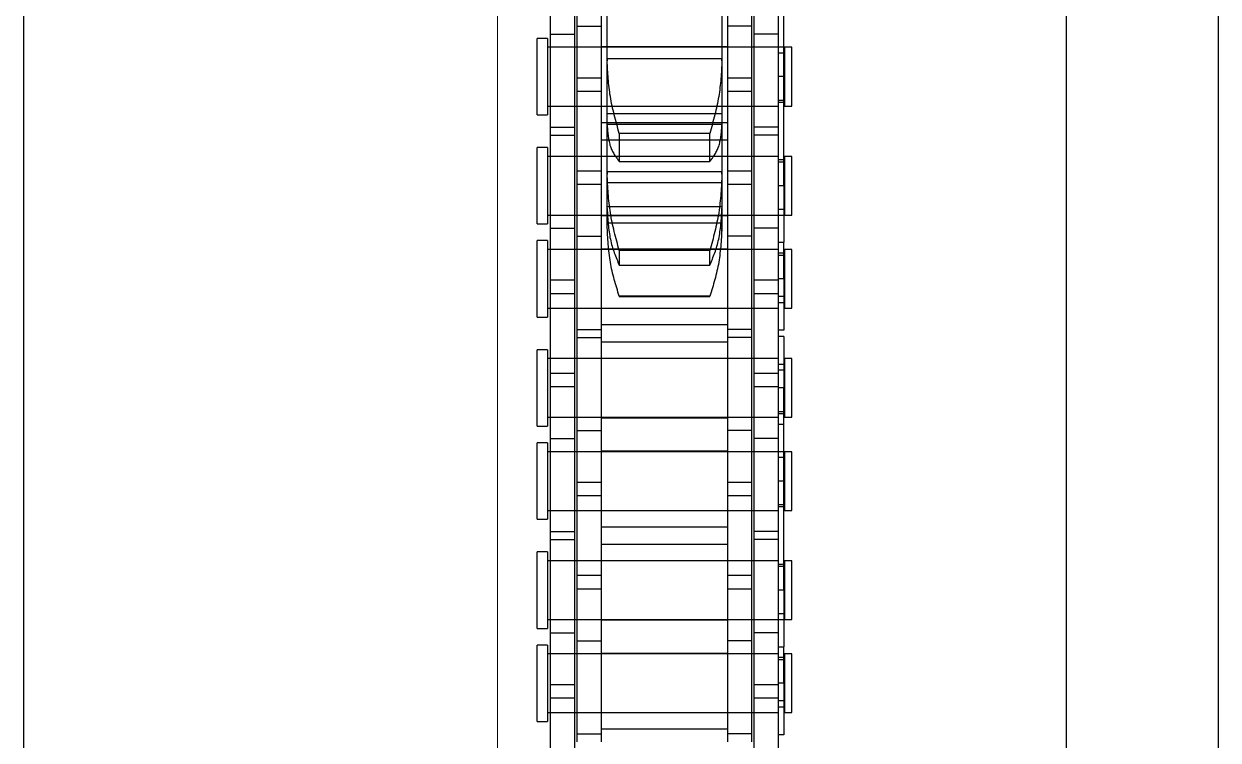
# Model space of a CAD drawing. Header units: metres. Extents: x 0 to 63075, y 0 to 44550.
# Drawn here: x 14171.9 to 14246.9, y 27807.5 to 27852.5 of the extents above; entities that cross this region are included whole.
import ezdxf

# ---------------------------------------------------------------- set-up
doc = ezdxf.new("R2010")
doc.units = ezdxf.units.M
doc.header["$LTSCALE"] = 75
for name, pattern in [('CENTER2', [28.575, 19.05, -3.175, 3.175, -3.175]), ('CENTERX2', [101.6, 63.5, -12.7, 12.7, -12.7]), ('HIDDEN2', [4.7625, 3.175, -1.5875])]:
    doc.linetypes.add(name, pattern=pattern)
for name, color, linetype in [('SC1', 7, 'CENTER2'), ('SDM', 7, 'Continuous'), ('SL4', 4, 'Continuous'), ('ST1', 7, 'HIDDEN2')]:
    doc.layers.add(name, color=color, linetype=linetype)

# ---------------------------------------------------------------- blocks, each defined once
blk = doc.blocks.new('A$Ca53c419a')
at = {"layer": 'SL4'}
for p, q in [((2339.738, 281.235), (3664.713, 281.235)), ((2339.738, 215.76), (3664.713, 215.76)), ((3664.713, 206.235), (2339.738, 206.235))]:
    blk.add_line(p, q, dxfattribs=at)
at = {"layer": 'ST1'}
for p, q in [((3378.929, 249), (3383.726, 249)), ((3378.929, 249), (3378.929, 248.342)), ((3383.726, 248.342), (3378.929, 248.342)), ((3379.482, 248.342), (3379.482, 233.843)), ((3383.172, 233.843), (3383.172, 248.342)), ((3383.726, 248.342), (3383.726, 249)), ((3384.777, 249), (3389.574, 249)), ((3384.777, 249), (3384.777, 248.342)), ((3389.574, 248.342), (3384.777, 248.342)), ((3385.33, 248.342), (3385.33, 233.843)), ((3389.02, 233.843), (3389.02, 248.342)), ((3389.574, 248.342), (3389.574, 249)), ((3391.629, 249), (3396.426, 249)), ((3391.629, 249), (3391.629, 248.342)), ((3396.426, 248.342), (3391.629, 248.342)), ((3392.182, 248.342), (3392.182, 233.843)), ((3395.872, 233.843), (3395.872, 248.342)), ((3396.426, 248.342), (3396.426, 249)), ((3397.477, 249), (3402.274, 249)), ((3397.477, 249), (3397.477, 248.342)), ((3402.274, 248.342), (3397.477, 248.342)), ((3398.03, 248.342), (3398.03, 233.843)), ((3401.72, 233.843), (3401.72, 248.342)), ((3402.274, 248.342), (3402.274, 249)), ((3404.329, 249), (3409.126, 249)), ((3404.329, 249), (3404.329, 248.342)), ((3409.126, 248.342), (3404.329, 248.342)), ((3404.882, 248.342), (3404.882, 233.843)), ((3408.572, 233.843), (3408.572, 248.342)), ((3409.126, 248.342), (3409.126, 249)), ((3410.177, 249), (3414.974, 249)), ((3410.177, 249), (3410.177, 248.342)), ((3414.974, 248.342), (3410.177, 248.342)), ((3410.73, 248.342), (3410.73, 233.843)), ((3414.42, 233.843), (3414.42, 248.342)), ((3414.974, 248.342), (3414.974, 249)), ((3417.029, 249), (3421.826, 249)), ((3417.029, 249), (3417.029, 248.342)), ((3421.826, 248.342), (3417.029, 248.342)), ((3417.582, 248.342), (3417.582, 233.843)), ((3421.272, 233.843), (3421.272, 248.342)), ((3421.826, 248.342), (3421.826, 249)), ((3371.3, 248.157), (3380.395, 248.157)), ((3379.482, 248.157), (3379.482, 246.637)), ((3380.395, 248.157), (3381.255, 248.157)), ((3380.395, 246.637), (3380.395, 248.157)), ((3381.255, 248.157), (3390.35, 248.157)), ((3381.255, 248.157), (3381.255, 246.637)), ((3383.172, 246.637), (3383.172, 248.157)), ((3384.502, 248.157), (3384.502, 246.637)), ((3385.33, 248.157), (3385.33, 246.637)), ((3389.02, 246.637), (3389.02, 248.157)), ((3390.35, 248.157), (3390.35, 246.637)), ((3390.35, 248.157), (3396.7, 248.157)), ((3390.852, 248.157), (3390.852, 246.637)), ((3392.182, 248.157), (3392.182, 246.637)), ((3395.872, 246.637), (3395.872, 248.157)), ((3396.7, 248.157), (3396.7, 246.637)), ((3396.7, 248.157), (3405.795, 248.157)), ((3398.03, 248.157), (3398.03, 246.637)), ((3399.947, 246.637), (3399.947, 248.157)), ((3400.807, 248.157), (3400.807, 246.637)), ((3401.72, 246.637), (3401.72, 248.157)), ((3404.882, 248.157), (3404.882, 246.637)), ((3405.795, 248.157), (3406.655, 248.157)), ((3405.795, 246.637), (3405.795, 248.157)), ((3406.655, 248.157), (3415.75, 248.157)), ((3406.655, 248.157), (3406.655, 246.637)), ((3408.572, 246.637), (3408.572, 248.157)), ((3409.902, 248.157), (3409.902, 246.637)), ((3410.73, 248.157), (3410.73, 246.637)), ((3414.42, 246.637), (3414.42, 248.157)), ((3415.75, 248.157), (3415.75, 246.637)), ((3415.75, 248.157), (3422.1, 248.157)), ((3416.252, 248.157), (3416.252, 246.637)), ((3417.582, 248.157), (3417.582, 246.637)), ((3421.272, 246.637), (3421.272, 248.157)), ((3422.1, 248.157), (3422.1, 246.637)), ((3422.1, 248.157), (3431.195, 248.157)), ((3371.3, 246.637), (3380.395, 246.637)), ((3377.65, 246.485), (3384, 246.485)), ((3378.152, 246.485), (3378.152, 244.965)), ((3379.482, 246.485), (3379.482, 244.965)), ((3380.395, 246.637), (3381.255, 246.637)), ((3381.255, 246.637), (3390.35, 246.637)), ((3383.172, 244.965), (3383.172, 246.485)), ((3384, 246.485), (3384, 244.965)), ((3384, 246.485), (3393.095, 246.485)), ((3385.33, 246.485), (3385.33, 244.965)), ((3387.247, 244.965), (3387.247, 246.485)), ((3388.107, 246.485), (3388.107, 244.965)), ((3389.02, 244.965), (3389.02, 246.485)), ((3390.35, 246.637), (3396.7, 246.637)), ((3392.182, 246.485), (3392.182, 244.965)), ((3393.095, 246.485), (3393.955, 246.485)), ((3393.095, 244.965), (3393.095, 246.485)), ((3393.955, 246.485), (3403.05, 246.485)), ((3393.955, 246.485), (3393.955, 244.965)), ((3395.872, 244.965), (3395.872, 246.485)), ((3396.7, 246.637), (3405.795, 246.637)), ((3397.202, 246.485), (3397.202, 244.965)), ((3398.03, 246.485), (3398.03, 244.965)), ((3401.72, 244.965), (3401.72, 246.485)), ((3403.05, 246.485), (3403.05, 244.965)), ((3403.05, 246.485), (3409.4, 246.485)), ((3403.552, 246.485), (3403.552, 244.965)), ((3404.882, 246.485), (3404.882, 244.965)), ((3405.795, 246.637), (3406.655, 246.637)), ((3406.655, 246.637), (3415.75, 246.637)), ((3408.572, 244.965), (3408.572, 246.485)), ((3409.4, 246.485), (3409.4, 244.965)), ((3409.4, 246.485), (3418.495, 246.485)), ((3410.73, 246.485), (3410.73, 244.965)), ((3412.647, 244.965), (3412.647, 246.485)), ((3413.507, 246.485), (3413.507, 244.965)), ((3414.42, 244.965), (3414.42, 246.485)), ((3415.75, 246.637), (3422.1, 246.637)), ((3417.582, 246.485), (3417.582, 244.965)), ((3418.495, 246.485), (3419.355, 246.485)), ((3418.495, 244.965), (3418.495, 246.485)), ((3419.355, 246.485), (3428.45, 246.485)), ((3419.355, 246.485), (3419.355, 244.965)), ((3421.272, 244.965), (3421.272, 246.485)), ((3422.1, 246.637), (3431.195, 246.637)), ((3422.602, 246.485), (3422.602, 244.965)), ((3377.65, 244.965), (3384, 244.965)), ((3378.435, 237.035), (3378.435, 244.965)), ((3379.482, 244.965), (3379.482, 237.035)), ((3383.172, 237.035), (3383.172, 244.965)), ((3383.215, 244.965), (3383.215, 237.035)), ((3384, 244.965), (3393.095, 244.965)), ((3385.287, 237.035), (3385.287, 244.965)), ((3385.33, 244.965), (3385.33, 237.035)), ((3389.02, 237.035), (3389.02, 244.965)), ((3390.067, 244.965), (3390.067, 237.035)), ((3391.135, 237.035), (3391.135, 244.965)), ((3392.182, 244.965), (3392.182, 237.035)), ((3393.095, 244.965), (3393.955, 244.965)), ((3393.955, 244.965), (3403.05, 244.965)), ((3395.872, 237.035), (3395.872, 244.965)), ((3395.915, 244.965), (3395.915, 237.035)), ((3397.987, 237.035), (3397.987, 244.965)), ((3398.03, 244.965), (3398.03, 237.035)), ((3401.72, 237.035), (3401.72, 244.965)), ((3402.767, 244.965), (3402.767, 237.035)), ((3403.05, 244.965), (3409.4, 244.965)), ((3403.835, 237.035), (3403.835, 244.965)), ((3404.882, 244.965), (3404.882, 237.035)), ((3408.572, 237.035), (3408.572, 244.965)), ((3408.615, 244.965), (3408.615, 237.035)), ((3409.4, 244.965), (3418.495, 244.965)), ((3409.948, 244.605), (3410.088, 244.605)), ((3410.088, 244.605), (3410.215, 244.605)), ((3410.215, 244.605), (3410.088, 244.605)), ((3410.215, 237.395), (3410.215, 244.605)), ((3410.215, 244.605), (3411.145, 244.605)), ((3410.687, 237.035), (3410.687, 244.965)), ((3410.73, 244.965), (3410.73, 237.035)), ((3411.145, 244.605), (3413.31, 244.605)), ((3411.254, 237.395), (3411.254, 244.605)), ((3412.752, 237.395), (3412.752, 244.605)), ((3413.31, 244.605), (3413.438, 244.605)), ((3413.438, 244.605), (3413.31, 244.605)), ((3413.438, 237.395), (3413.438, 244.605)), ((3413.438, 244.605), (3416.352, 244.605)), ((3414.42, 237.035), (3414.42, 244.965)), ((3415.467, 244.965), (3415.467, 237.035)), ((3416.352, 244.605), (3420.42, 244.605)), ((3416.43, 237.395), (3416.43, 244.605)), ((3416.535, 237.035), (3416.535, 244.965)), ((3417.099, 237.395), (3417.099, 244.605)), ((3417.582, 244.965), (3417.582, 237.035)), ((3418.495, 244.965), (3419.355, 244.965)), ((3419.355, 244.965), (3428.45, 244.965)), ((3420.42, 244.605), (3420.536, 244.605)), ((3420.536, 244.605), (3420.42, 244.605)), ((3420.536, 237.395), (3420.536, 244.605)), ((3420.536, 244.605), (3425.081, 244.605)), ((3421.272, 237.035), (3421.272, 244.965)), ((3421.315, 244.965), (3421.315, 237.035)), ((3405.639, 243.843), (3405.615, 243.843)), ((3405.615, 243.843), (3405.615, 238.157)), ((3405.639, 238.157), (3405.639, 243.843)), ((3408.515, 243.843), (3407.577, 243.843)), ((3407.577, 243.843), (3407.577, 238.157)), ((3408.515, 238.157), (3408.515, 243.843)), ((3415.859, 243.843), (3414.096, 243.843)), ((3414.096, 243.843), (3414.096, 238.157)), ((3415.859, 238.157), (3415.859, 243.843)), ((3405.615, 238.157), (3405.639, 238.157)), ((3407.577, 238.157), (3408.515, 238.157)), ((3414.096, 238.157), (3415.859, 238.157)), ((3377.65, 237.035), (3384, 237.035)), ((3378.152, 235.515), (3378.152, 237.035)), ((3379.482, 237.035), (3379.482, 235.515)), ((3383.172, 235.515), (3383.172, 237.035)), ((3384, 235.515), (3384, 237.035)), ((3384, 237.035), (3393.095, 237.035)), ((3385.33, 237.035), (3385.33, 235.515)), ((3387.247, 235.515), (3387.247, 237.035)), ((3388.107, 237.035), (3388.107, 235.515)), ((3389.02, 235.515), (3389.02, 237.035)), ((3392.182, 237.035), (3392.182, 235.515)), ((3393.095, 237.035), (3393.955, 237.035)), ((3393.095, 235.515), (3393.095, 237.035)), ((3393.955, 237.035), (3403.05, 237.035)), ((3393.955, 237.035), (3393.955, 235.515)), ((3395.872, 235.515), (3395.872, 237.035)), ((3397.202, 235.515), (3397.202, 237.035)), ((3398.03, 237.035), (3398.03, 235.515)), ((3401.72, 235.515), (3401.72, 237.035)), ((3403.05, 235.515), (3403.05, 237.035)), ((3403.05, 237.035), (3409.4, 237.035)), ((3403.552, 235.515), (3403.552, 237.035)), ((3404.882, 237.035), (3404.882, 235.515)), ((3408.572, 235.515), (3408.572, 237.035)), ((3409.4, 235.515), (3409.4, 237.035)), ((3409.4, 237.035), (3418.495, 237.035)), ((3409.451, 237.405), (3409.948, 237.395)), ((3410.088, 237.395), (3409.948, 237.395)), ((3410.215, 237.395), (3410.088, 237.395)), ((3410.088, 237.395), (3410.215, 237.395)), ((3411.145, 237.395), (3410.215, 237.395)), ((3410.73, 237.035), (3410.73, 235.515)), ((3413.31, 237.395), (3411.145, 237.395)), ((3412.647, 235.515), (3412.647, 237.035)), ((3413.438, 237.395), (3413.31, 237.395)), ((3413.31, 237.395), (3413.438, 237.395)), ((3416.352, 237.395), (3413.438, 237.395)), ((3413.507, 237.035), (3413.507, 235.515)), ((3414.42, 235.515), (3414.42, 237.035)), ((3420.42, 237.395), (3416.352, 237.395)), ((3417.582, 237.035), (3417.582, 235.515)), ((3418.495, 237.035), (3419.355, 237.035)), ((3418.495, 235.515), (3418.495, 237.035)), ((3419.355, 237.035), (3428.45, 237.035)), ((3419.355, 237.035), (3419.355, 235.515)), ((3420.536, 237.395), (3420.42, 237.395)), ((3420.42, 237.395), (3420.536, 237.395)), ((3425.081, 237.395), (3420.536, 237.395)), ((3421.272, 235.515), (3421.272, 237.035)), ((3422.602, 235.515), (3422.602, 237.035)), ((3377.65, 235.515), (3384, 235.515)), ((3384, 235.515), (3393.095, 235.515)), ((3393.095, 235.515), (3393.955, 235.515)), ((3393.955, 235.515), (3403.05, 235.515)), ((3403.05, 235.515), (3409.4, 235.515)), ((3409.4, 235.515), (3418.495, 235.515)), ((3418.495, 235.515), (3419.355, 235.515)), ((3419.355, 235.515), (3428.45, 235.515)), ((3371.3, 235.363), (3380.395, 235.363)), ((3379.482, 235.363), (3379.482, 233.843)), ((3380.395, 235.363), (3381.255, 235.363)), ((3380.395, 233.843), (3380.395, 235.363)), ((3381.255, 235.363), (3390.35, 235.363)), ((3381.255, 235.363), (3381.255, 233.843)), ((3383.172, 233.843), (3383.172, 235.363)), ((3384.502, 233.843), (3384.502, 235.363)), ((3385.33, 235.363), (3385.33, 233.511)), ((3389.02, 233.843), (3389.02, 235.363)), ((3390.35, 233.843), (3390.35, 235.363)), ((3390.35, 235.363), (3396.7, 235.363)), ((3390.852, 233.843), (3390.852, 235.363)), ((3392.182, 235.363), (3392.182, 233.843)), ((3395.872, 233.511), (3395.872, 235.363)), ((3396.7, 233.843), (3396.7, 235.363)), ((3396.7, 235.363), (3405.795, 235.363)), ((3398.03, 235.363), (3398.03, 233.843)), ((3399.947, 233.843), (3399.947, 235.363)), ((3400.807, 235.363), (3400.807, 233.843)), ((3401.72, 233.843), (3401.72, 235.363)), ((3404.882, 235.363), (3404.882, 233.843)), ((3405.795, 235.363), (3406.655, 235.363)), ((3405.795, 233.843), (3405.795, 235.363)), ((3406.655, 235.363), (3415.75, 235.363)), ((3406.655, 235.363), (3406.655, 233.843)), ((3408.572, 233.843), (3408.572, 235.363)), ((3409.902, 233.843), (3409.902, 235.363)), ((3410.73, 235.363), (3410.73, 233.511)), ((3414.42, 233.843), (3414.42, 235.363)), ((3415.75, 233.843), (3415.75, 235.363)), ((3415.75, 235.363), (3422.1, 235.363)), ((3416.252, 233.843), (3416.252, 235.363)), ((3417.582, 235.363), (3417.582, 233.843)), ((3421.272, 233.511), (3421.272, 235.363)), ((3422.1, 233.843), (3422.1, 235.363)), ((3422.1, 235.363), (3431.195, 235.363)), ((3371.3, 233.843), (3380.395, 233.843)), ((3378.096, 233.511), (3378.096, 233.843)), ((3381.327, 233.511), (3378.096, 233.511)), ((3383.172, 233.474), (3379.482, 233.474)), ((3379.482, 233.474), (3379.482, 233)), ((3379.851, 233.843), (3379.851, 233.474)), ((3380.22, 233.511), (3380.22, 233.843)), ((3380.395, 233.843), (3381.255, 233.843)), ((3381.255, 233.843), (3390.35, 233.843)), ((3381.327, 233.511), (3381.327, 233.843)), ((3381.327, 233.511), (3383.623, 233.511)), ((3382.803, 233.474), (3382.803, 233.843)), ((3382.946, 233.511), (3382.946, 233.843)), ((3383.172, 233), (3383.172, 233.474)), ((3383.623, 233.843), (3383.623, 233.511)), ((3387.175, 233.511), (3383.623, 233.511)), ((3389.02, 233.474), (3385.33, 233.474)), ((3385.33, 233.474), (3385.33, 233)), ((3385.699, 233.843), (3385.699, 233.474)), ((3387.175, 233.511), (3387.175, 233.843)), ((3387.175, 233.511), (3399.875, 233.511)), ((3388.651, 233.474), (3388.651, 233.843)), ((3388.794, 233.511), (3388.794, 233.843)), ((3389.02, 233), (3389.02, 233.474)), ((3390.35, 233.843), (3396.7, 233.843)), ((3395.872, 233.474), (3392.182, 233.474)), ((3392.182, 233.474), (3392.182, 233)), ((3392.408, 233.511), (3392.408, 233.843)), ((3392.551, 233.843), (3392.551, 233.474)), ((3394.027, 233.511), (3394.027, 233.843)), ((3395.503, 233.474), (3395.503, 233.843)), ((3395.872, 233), (3395.872, 233.474)), ((3396.7, 233.843), (3405.795, 233.843)), ((3397.579, 233.511), (3397.579, 233.843)), ((3401.72, 233.474), (3398.03, 233.474)), ((3398.03, 233.474), (3398.03, 233)), ((3398.256, 233.511), (3398.256, 233.843)), ((3398.399, 233.843), (3398.399, 233.474)), ((3399.875, 233.511), (3399.875, 233.843)), ((3403.106, 233.511), (3399.875, 233.511)), ((3400.982, 233.511), (3400.982, 233.843)), ((3401.351, 233.474), (3401.351, 233.843)), ((3401.72, 233), (3401.72, 233.474)), ((3403.106, 233.511), (3403.106, 233.843)), ((3403.496, 233.511), (3403.496, 233.843)), ((3406.727, 233.511), (3403.496, 233.511)), ((3408.572, 233.474), (3404.882, 233.474)), ((3404.882, 233.474), (3404.882, 233)), ((3405.251, 233.843), (3405.251, 233.474)), ((3405.62, 233.511), (3405.62, 233.843)), ((3405.795, 233.843), (3406.655, 233.843)), ((3406.655, 233.843), (3415.75, 233.843)), ((3406.727, 233.511), (3406.727, 233.843)), ((3406.727, 233.511), (3409.023, 233.511)), ((3408.203, 233.474), (3408.203, 233.843)), ((3408.346, 233.511), (3408.346, 233.843)), ((3408.572, 233), (3408.572, 233.474)), ((3409.023, 233.843), (3409.023, 233.511)), ((3412.575, 233.511), (3409.023, 233.511)), ((3414.42, 233.474), (3410.73, 233.474)), ((3410.73, 233.474), (3410.73, 233)), ((3411.099, 233.843), (3411.099, 233.474)), ((3412.575, 233.511), (3412.575, 233.843)), ((3412.575, 233.511), (3425.275, 233.511)), ((3414.051, 233.474), (3414.051, 233.843)), ((3414.194, 233.511), (3414.194, 233.843)), ((3414.42, 233), (3414.42, 233.474)), ((3415.75, 233.843), (3422.1, 233.843)), ((3421.272, 233.474), (3417.582, 233.474)), ((3417.582, 233.474), (3417.582, 233)), ((3417.808, 233.511), (3417.808, 233.843)), ((3417.951, 233.843), (3417.951, 233.474)), ((3419.427, 233.511), (3419.427, 233.843)), ((3420.903, 233.474), (3420.903, 233.843)), ((3421.272, 233), (3421.272, 233.474)), ((3422.1, 233.843), (3431.195, 233.843)), ((3379.482, 233), (3383.172, 233)), ((3385.33, 233), (3389.02, 233)), ((3392.182, 233), (3395.872, 233)), ((3398.03, 233), (3401.72, 233)), ((3404.882, 233), (3408.572, 233)), ((3410.73, 233), (3414.42, 233)), ((3417.582, 233), (3421.272, 233)), ((2339.738, 215.76), (3664.713, 215.76)), ((3664.713, 210.998), (2339.738, 210.998))]:
    blk.add_line(p, q, dxfattribs=at)
for points, knots in [([(3405.639, 243.843), (3406.332, 244.059), (3407.719, 244.492), (3409.299, 244.567), (3410.088, 244.605)], [0, 0, 0, 0, 0.500133, 1, 1, 1, 1]), ([(3411.145, 244.605), (3410.478, 244.567), (3409.141, 244.492), (3408.099, 244.059), (3407.577, 243.843)], [0, 0, 0, 0, 0.499459, 1, 1, 1, 1]), ([(3408.515, 243.843), (3409.297, 244.059), (3410.861, 244.492), (3412.494, 244.567), (3413.31, 244.605)], [0, 0, 0, 0, 0.500152, 1, 1, 1, 1]), ([(3416.352, 244.605), (3415.886, 244.567), (3414.955, 244.492), (3414.382, 244.059), (3414.096, 243.843)], [0, 0, 0, 0, 0.49948, 1, 1, 1, 1]), ([(3415.859, 243.843), (3416.636, 244.059), (3418.187, 244.492), (3419.677, 244.567), (3420.42, 244.605)], [0, 0, 0, 0, 0.500529, 1, 1, 1, 1]), ([(3410.088, 237.395), (3409.3, 237.433), (3407.72, 237.508), (3406.333, 237.94), (3405.639, 238.157)], [0, 0, 0, 0, 0.499098, 1, 1, 1, 1]), ([(3407.577, 238.157), (3408.099, 237.941), (3409.141, 237.508), (3410.478, 237.433), (3411.145, 237.395)], [0, 0, 0, 0, 0.500534, 1, 1, 1, 1]), ([(3413.31, 237.395), (3412.495, 237.433), (3410.862, 237.508), (3409.298, 237.94), (3408.515, 238.157)], [0, 0, 0, 0, 0.499124, 1, 1, 1, 1]), ([(3414.096, 238.157), (3414.382, 237.941), (3414.955, 237.508), (3415.886, 237.433), (3416.352, 237.395)], [0, 0, 0, 0, 0.500513, 1, 1, 1, 1]), ([(3420.42, 237.395), (3419.677, 237.433), (3418.187, 237.508), (3416.636, 237.941), (3415.859, 238.157)], [0, 0, 0, 0, 0.499464, 1, 1, 1, 1])]:
    blk.add_open_spline(points, degree=3, knots=knots, dxfattribs=at)

msp = doc.modelspace()

# ---------------------------------------------------------------- linework, layer by layer
at = {"layer": 'SC1', "color": 7, "linetype": 'CENTERX2', "lineweight": 9}
msp.add_line((14201.634, 27472.705), (14201.634, 41728.877), dxfattribs=at)

# ---------------------------------------------------------------- block references
at = {"layer": 'SDM', "rotation": 90}
msp.add_blockref('A$Ca53c419a', (14453.134, 24429.769), dxfattribs=at)

doc.saveas('drawing.dxf')
